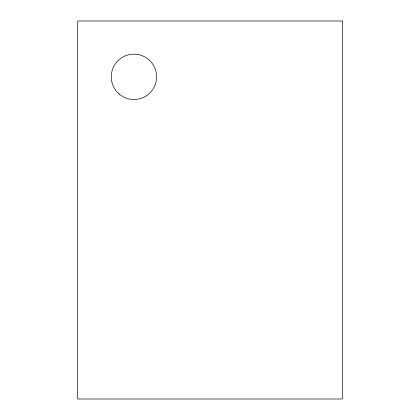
<?xml version="1.0" encoding="UTF-8"?>
<svg xmlns="http://www.w3.org/2000/svg" width="420" height="420" viewBox="0 0 420 420"><rect width="100%" height="100%" fill="white"/><g stroke="black" fill="none" stroke-linecap="round" stroke-linejoin="round"><path stroke-width="0.63" d="M342.3 21L77.7 21L77.7 399L342.3 399L342.3 21M119.144 94.028A22.68 22.68 0 0 0 156.219 81.049A22.68 22.68 0 0 0 126.441 55.43A22.68 22.68 0 0 0 119.144 94.028"/></g></svg>
